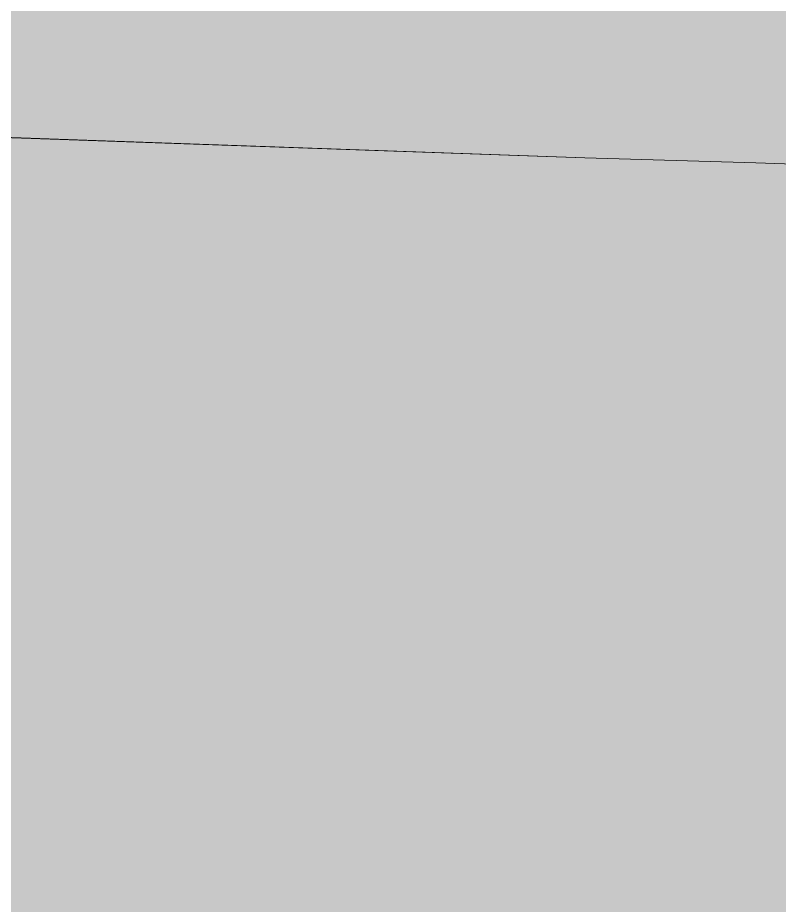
# Model space of a CAD drawing. Header units: metres. Extents: x -6 to 1255, y -2 to 532.
# Drawn here: x 1147.47 to 1153.35, y 202.29 to 209.13 of the extents above; entities that cross this region are included whole.
import ezdxf

# ---------------------------------------------------------------- set-up
doc = ezdxf.new("R2010")
doc.units = ezdxf.units.M
doc.header["$MEASUREMENT"] = 0
for name, color, linetype, lineweight, true_color in [('TPX_BUILDINGS', 7, 'CONTINUOUS', 0, 0x000000), ('TPX_BUILDINGS_HATCH', 7, 'CONTINUOUS', 0, 0xf0f0f0), ('TPX_CADASTRES', 7, 'CONTINUOUS', 0, 0x646464)]:
    doc.layers.add(name, color=color, linetype=linetype, lineweight=lineweight, true_color=true_color)

msp = doc.modelspace()

# ---------------------------------------------------------------- hatches: boundary and pattern name
at = {"layer": 'TPX_BUILDINGS_HATCH'}
msp.add_hatch(color=256, dxfattribs=at).paths.add_polyline_path([(1134.3377, 215.8113), (1134.0477, 208.6613), (1138.7777, 208.5013), (1147.2777, 208.2113), (1151.8477, 208.0513), (1153.1677, 208.0113), (1156.6177, 207.8908), (1156.9277, 214.7613), (1153.4777, 214.9213), (1150.1177, 215.0813), (1147.5077, 215.2013), (1144.2877, 215.3513), (1143.3877, 215.3913), (1141.8477, 215.4613), (1139.9677, 215.5513), (1134.3377, 215.8113)])
h = msp.add_hatch(color=256, dxfattribs=at)
h.paths.add_polyline_path([(1132.3397, 205.2948), (1124.9777, 205.7313), (1125.0877, 196.2213), (1125.1377, 191.4613), (1132.0497, 191.2648), (1131.9577, 187.5713), (1133.3277, 187.5213), (1137.9072, 187.3713), (1146.4272, 187.0813), (1147.6572, 187.0408), (1151.2472, 186.9208), (1155.6572, 186.7708), (1156.6177, 207.8908), (1153.1677, 208.0113), (1151.8477, 208.0513), (1147.2777, 208.2113), (1147.1397, 204.6748), (1138.7497, 205.2048), (1138.7777, 208.5013), (1134.0477, 208.6613), (1132.4377, 208.7113), (1132.3397, 205.2948)])
h.paths.add_polyline_path([(1129.4197, 196.5948), (1129.5597, 200.1348), (1133.6197, 199.9748), (1133.3797, 196.4548), (1129.4197, 196.5948)], flags=16)
h.paths.add_polyline_path([(1139.7997, 196.2048), (1139.8197, 199.7348), (1143.8897, 199.5848), (1143.7497, 196.0448), (1139.7997, 196.2048)], flags=16)

# ---------------------------------------------------------------- linework, layer by layer
at = {"layer": 'TPX_BUILDINGS', "elevation": 0.0421}
for points in [[(1134.3377, 215.8113), (1134.0477, 208.6613), (1138.7777, 208.5013), (1147.2777, 208.2113), (1151.8477, 208.0513), (1153.1677, 208.0113), (1156.6177, 207.8908), (1156.9277, 214.7613), (1153.4777, 214.9213), (1150.1177, 215.0813), (1147.5077, 215.2013), (1144.2877, 215.3513), (1143.3877, 215.3913), (1141.8477, 215.4613), (1139.9677, 215.5513)], [(1132.3397, 205.2948), (1124.9777, 205.7313), (1125.0877, 196.2213), (1125.1377, 191.4613), (1132.0497, 191.2648), (1131.9577, 187.5713), (1133.3277, 187.5213), (1137.9072, 187.3713), (1146.4272, 187.0813), (1147.6572, 187.0408), (1151.2472, 186.9208), (1155.6572, 186.7708), (1156.6177, 207.8908), (1153.1677, 208.0113), (1151.8477, 208.0513), (1147.2777, 208.2113), (1147.1397, 204.6748), (1138.7497, 205.2048), (1138.7777, 208.5013), (1134.0477, 208.6613), (1132.4377, 208.7113)]]:
    msp.add_lwpolyline(points, close=True, dxfattribs=at)
at = {"layer": 'TPX_CADASTRES', "elevation": 0.0241}
for points in [[(1125.3177, 211.0916), (1125.0877, 208.8716), (1132.4377, 208.7116), (1134.0477, 208.6616), (1138.7777, 208.5016), (1147.2777, 208.2116), (1151.8477, 208.0516), (1153.1677, 208.0116), (1156.6177, 207.8911), (1156.9277, 214.7616), (1153.4777, 214.9216), (1150.1177, 215.0816), (1147.5077, 215.2016), (1144.2877, 215.3516), (1143.3877, 215.3916), (1141.8477, 215.4616), (1139.9677, 215.5516), (1134.3377, 215.8116), (1132.0577, 215.9216), (1130.1177, 216.0116), (1125.7377, 216.2216)], [(1125.0877, 208.8716), (1124.7377, 205.7316), (1124.9777, 205.7316), (1125.0877, 196.2216), (1125.1377, 191.4616), (1124.8077, 191.4616), (1124.9177, 187.7016), (1128.3177, 187.6916), (1131.7977, 187.5816), (1131.9577, 187.5716), (1133.3277, 187.5216), (1137.9072, 187.3716), (1146.4272, 187.0816), (1147.6572, 187.0411), (1151.2472, 186.9211), (1155.6572, 186.7711), (1156.6177, 207.8911), (1153.1677, 208.0116), (1151.8477, 208.0516), (1147.2777, 208.2116), (1138.7777, 208.5016), (1134.0477, 208.6616), (1132.4377, 208.7116)]]:
    msp.add_lwpolyline(points, close=True, dxfattribs=at)

doc.saveas('drawing.dxf')
